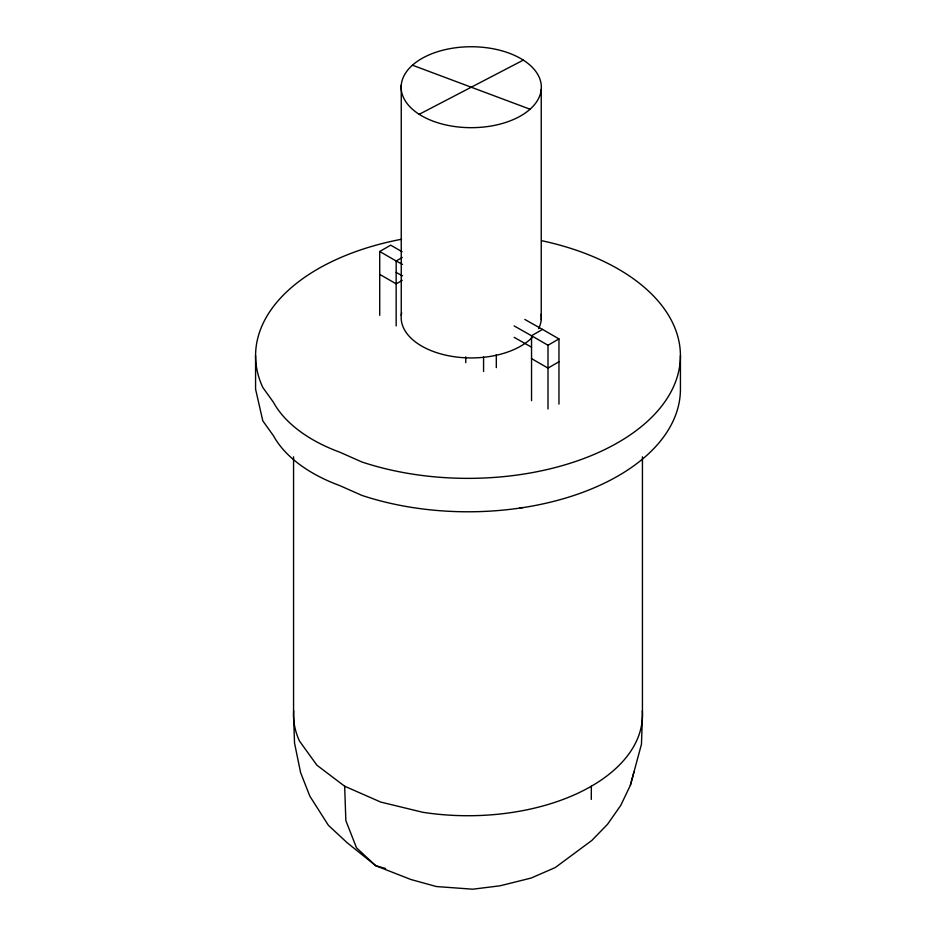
<?xml version="1.0" encoding="UTF-8"?>
<svg xmlns="http://www.w3.org/2000/svg" width="936" height="936" viewBox="0 0 936 936"><rect width="100%" height="100%" fill="white"/><g stroke="black" fill="none" stroke-linecap="round" stroke-linejoin="round"><path stroke-width="1.4" d="M591.283 799.426L591.341 786.228M293.565 456.826L293.565 715.01L294.536 743.102L300.596 772.586L309.828 796.138L328.396 825.306L347.045 842.646L375.816 865.777L410.892 879.501L436.433 886.544L472.774 889.2L500.07 885.795L531.075 878.073L555.212 867.578L591.856 840.434L607.569 824.242L620.743 805.405L630.361 785.351L641.464 744.225L642.435 715.01L642.435 456.826M630.361 785.351L633.929 772.13M379.724 315.303L379.724 251.491L390.686 245.162L402.07 251.737M402.258 257.47L396.162 260.992L379.724 251.491M402.258 280.344L396.162 283.854L379.724 274.365M558.956 404.106L558.956 338.914L542.517 329.413L531.543 335.743L514.133 325.915M531.543 400.655L531.543 335.743L547.993 345.244L558.956 338.914M558.956 361.776L547.993 368.105L531.543 358.617M419.188 114.309L523.306 60.115M522.978 507.604L520.1 507.71M385.55 868.468L375.816 865.777L356.511 847.829L345.852 820.603L344.659 786.228L316.93 765.227L299.508 741.078A174.435 100.714 0 0 1 293.717 710.88M412.437 65.192L530.057 109.231M344.659 786.228L380.776 802.082L422.85 812.296A174.435 100.714 0 0 0 642.283 710.88M402.538 264.432L396.162 260.992L396.162 325.904M396.162 272.423L402.538 275.863M524.827 319.445L542.517 329.413M514.133 337.346L531.543 347.186M680.425 355.727L680.425 389.142A212.425 122.639 0 0 1 361.787 495.355L339.791 485.608A159.483 92.079 0 0 1 273.417 435.673L262.817 420.884L255.575 389.142L255.575 355.727M547.993 345.244L547.993 408.974M541.242 89.306A70.095 40.47 0 0 1 433.111 121.165A70.095 40.47 0 0 1 439.382 51.164A70.095 40.47 0 0 1 541.242 89.306L541.242 319.562M496.314 354.604L496.314 367.649M483.573 357.014L483.573 371.51M465.765 356.873L465.765 362.677M401.251 85.117L401.251 315.373M541.558 240.669A212.425 122.639 0 0 1 660.313 407.803A212.425 122.639 0 0 1 361.787 461.939L339.791 452.193A159.483 92.079 0 0 1 273.417 402.246L262.817 387.469A212.425 122.639 0 0 1 401.556 239.242M541.113 314.262A70.095 40.47 0 0 1 538.586 328.688M532.163 337.486A70.095 40.47 0 0 1 449.385 355.914A70.095 40.47 0 0 1 401.638 312.753"/></g></svg>
